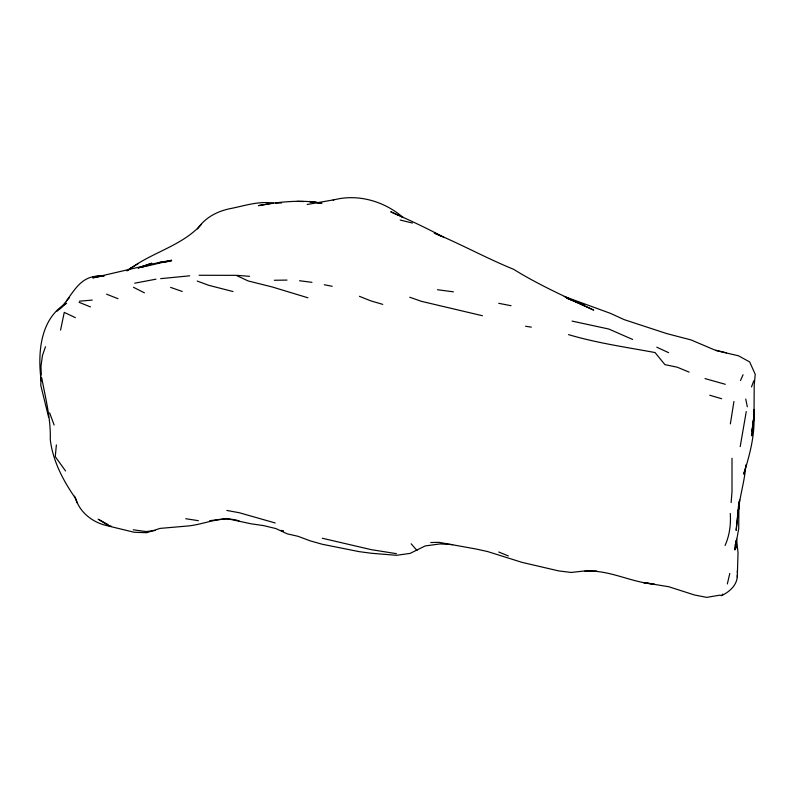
<?xml version="1.0" encoding="UTF-8"?>
<svg xmlns="http://www.w3.org/2000/svg" width="795" height="795" viewBox="0 0 795 795"><rect width="100%" height="100%" fill="white"/><g stroke="black" fill="none" stroke-linecap="round" stroke-linejoin="round"><path stroke-width="1.19" d="M650.807 583.59L643.632 582.616L668.824 586.75L694.423 594.968L706.725 597.383L719.704 595.177L721.621 595.604C729.77 591.728 737.621 584.703 737.323 574.954M737.363 572.718L737.392 570.482M753.958 416.441C754.803 436.157 749.526 455.495 743.713 474.138L745.163 468.861M41.102 377.198L40.774 385.327L48.575 417.017M737.293 577.19L738.028 552.773L736.577 539.169M754.038 414.205L754.197 385.207L755.25 374.326L749.645 361.914L738.456 355.782L715.997 350.575M735.186 544.456L734.888 549.991L738.724 528.625L738.913 502.023L736.15 530.364L739.449 500.93M753.769 416.64L751.822 435.899L754.346 414.225L754.286 409.405L754.028 413.022M731.132 502.569L732.006 491.648L732.016 458.268M725.08 545.459C729.542 535.492 731.022 524.471 730.257 513.49M739.638 499.856L738.386 510.688C739.897 495.494 744.806 480.677 745.819 465.323M56.385 444.952L55.262 456.648L65.568 470.988M730.357 423.904L733.934 401.485M745.452 467.808L745.849 465.045M740.205 446.631L746.257 411.552M60.569 330.104L64.246 312.395L75.346 317.632M727.326 583.967L729.79 573.414M45.474 346.739L42.443 355.594L40.972 366.376L41.32 375.031M751.494 386.927L753.809 380.726M740.493 380.537L743.067 374.743M57.131 311.163C70.487 300.262 75.754 278.985 94.814 276.451M721.621 595.604L722.754 594.074M197.558 228.92C204.971 217.661 217.015 211.361 229.964 208.678C244.274 205.925 258.663 200.777 273.391 203.182L258.395 205.637L271.373 203.381M66.611 300.838L69.433 297.638M127.657 270.668C150.523 252.512 181.359 246.629 201.393 224.369M129.267 268.988L126.842 270.847M60.062 308.748L66.571 303.163C39.929 318.388 37.524 353.457 41.201 380.835M131.433 267.746L130.41 268.372L138.459 263.493M209.582 520.735L226.535 518.529L251.18 523.826L263.652 525.624L275.875 528.566L287.174 533.813L298.065 536.317L310.06 540.809L322.214 544.247L359.092 551.631L371.513 553.27L396.526 555.298L410.121 553.39L425.186 545.936L440.112 543.919L452.663 544.635M98.103 519.155L109.71 526.34L134.146 532.262L146.737 532.7L160.024 528.407L185.662 526.181C203.59 525.167 221.04 514.991 239.037 520.874M141.182 267.468L149.221 265.033L140.983 267.438M147.691 265.888L171.68 260.263L158.265 262.678L92.816 277.872L104.175 275.736M134.673 283.199L155.949 279.184M333.661 199.843L307.198 204.494M333.155 200.062C357.601 193.394 384.303 201.165 403.194 217.572L400.084 216.131M92.926 276.7L104.264 275.627L92.926 276.7L103.39 275.994M158.672 262.628L171.154 261.068L158.265 262.678M155.124 530.484L145.972 531.567L133.242 529.788M273.371 203.123C289.489 201.135 305.966 200.261 322.015 203.182M189.727 275.815L160.65 278.657M79.44 301.186L92.26 300.093M199.118 275.269L236.185 275.348L248.07 280.923L272.347 286.995L307.953 297.797M275.706 203.113L281.5 202.944M430.761 542.528L438.979 542.339L476.503 549.097L487.633 551.571L522.037 562.373L558.746 570.919L571.178 572.45L584.037 571.019L596.697 571.029M274.315 280.267L286.995 280.088M109.71 526.34L111.24 526.32C95.837 524.69 80.176 513.878 75.783 498.753C63.471 481.144 52.808 461.209 50.284 439.665C50.9 418.418 45.524 398.335 41.698 377.665M584.643 571.277C608.881 569.299 630.793 582.447 654.593 584.166M296.982 201.373L303.859 201.533M237.069 275.348L249.58 276.342M437.439 289.728L453.389 291.835M309.593 201.672L320.882 203.132L309.275 201.433M299.556 280.734L311.968 282.344M525.594 326.268L531.348 327.133M396.427 553.658L371.185 549.643L322.283 538.235M185.732 518.718L198.382 520.675M226.853 510.45L239.335 512.745L275.219 522.971M324.271 284.759L332.201 286.27M498.723 303.312L511.026 305.717M572.042 321.091L608.841 329.041L632.621 339.465M283.318 530.921L280.963 530.394L283.278 531.169M232.995 291.536L208.787 285.326L197.23 281.052M400.213 220.046L412.436 223.037M726.282 352.821L714.158 349.76L691.094 339.942L666.717 333.592L624.234 319.66L610.371 313.329L564.251 296.465M725.308 384.293L705.006 378.589M568.514 334.625C596.886 343.043 626.043 347.186 655.05 352.553L664.918 364.637L677.201 367.191L689.126 372.12M482.446 315.734L421.4 301.335L409.763 297.241M382.763 304.366L370.838 300.878L359.42 296.316M709.746 395.234L721.661 398.742M170.597 287.392L182.244 291.467M106.55 294.19L117.998 298.691M79.073 302.319L90.481 306.91M498.753 552.008L508.353 555.953M566.895 298.175L584.295 305.051L566.815 298.036L593.686 310.1C566.587 297.3 539.119 285.147 513.61 269.306C486.629 258.325 461.1 244.234 434.299 233.034L441.891 236.572M656.799 347.206L668.645 352.692M398.017 215.167L390.752 211.788C408.849 219.837 426.796 228.095 444.196 237.546M133.451 287.273L144.402 292.828M99.117 519.711L108.209 524.67M411.154 543.79L416.997 550.498M74.581 496.189L77.155 502.927M49.628 412.863L54.12 425.027M745.74 399.06L747.32 406.802M736.051 540.62L736.259 547.974L736.1 540.809M754.346 414.225L751.901 431.516L754.346 414.225M149.569 263.98L138.101 268.054L151.855 263.205L149.569 263.98"/></g></svg>
